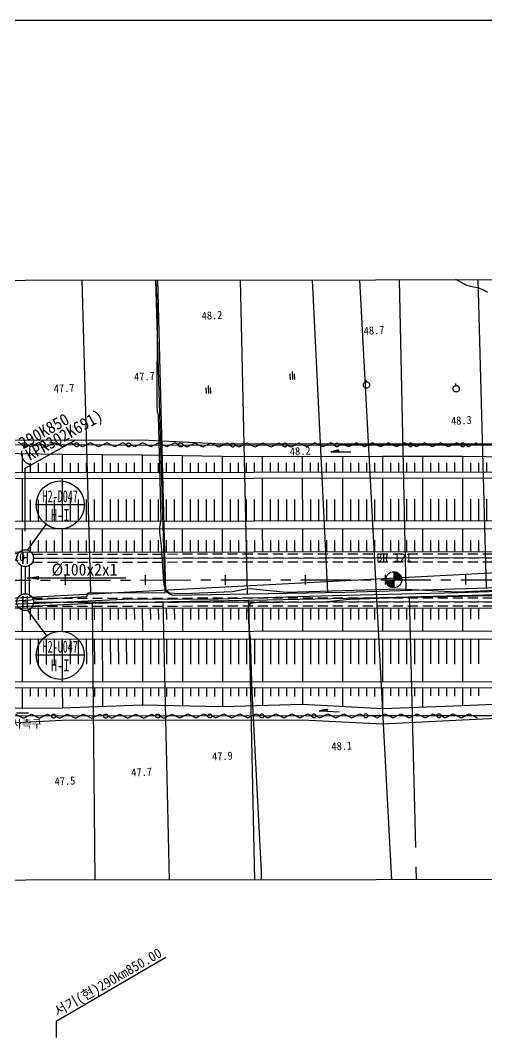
# Model space of a CAD drawing. Header units: millimetres. Extents: x 5990 to 6786, y 1103 to 1810.
# Drawn here: x 6420.8 to 6537.2, y 1363.4 to 1619.1 of the extents above; entities that cross this region are included whole.
import ezdxf
from ezdxf.enums import TextEntityAlignment as Align
from ezdxf.xclip import XClip

# ---------------------------------------------------------------- set-up
doc = ezdxf.new("R2010")
doc.units = ezdxf.units.MM
doc.header["$LTSCALE"] = 10
doc.header["$MEASUREMENT"] = 0
doc.header["$XCLIPFRAME"] = 2
doc.linetypes.add('CENTER', pattern=[2, 1.25, -0.25, 0.25, -0.25])
doc.linetypes.add('HIDDEN', pattern=[0.375, 0.25, -0.125])
for name, color, linetype in [('TN-MANH', 4, 'Continuous'), ('TZ-BASE', 253, 'Continuous'), ('TZ-CABL', 4, 'Continuous'), ('TZ-LEAL', 1, 'Continuous'), ('TZ-LEAT', 3, 'Continuous')]:
    doc.layers.add(name, color=color, linetype=linetype)
doc.layers.add('TX-PAPR', color=2, linetype='Continuous', plot=False)
doc.styles.add('GHS', font='GulimChe.ttf')
doc.styles.add('GR', font='GulimChe.ttf')
doc.styles.add('GUL', font='GulimChe.ttf')
doc.styles.get("Standard").update_dxf_attribs({"font": 'GulimChe.ttf'})
doc.linetypes.add('ZIGZAG', pattern='A,0.0001,-0.2,[131,ltypeshp.shx,S=0.2,R=0,X=-0.2,Y=0],-0.4,[131,ltypeshp.shx,S=0.2,R=180,X=0.2,Y=0],-0.2', length=0.8001)
doc.dimstyles.get("Standard").update_dxf_attribs({"dimtxt": 0.18, "dimasz": 0.18, "dimexe": 0.18, "dimexo": 0.0625, "dimgap": 0.09, "dimtad": 0, "dimtih": 1, "dimtoh": 1, "dimdec": 4, "dimzin": 0, "dimdsep": 46, "dimtxsty": 'Standard', "dimcen": 0.09, "dimadec": 0, "dimazin": 0, "dimtfac": 1, "dimtdec": 4, "dimtofl": 0, "dimtmove": 0, "dimatfit": 3, "dimfxl": 0, "dimtolj": 1, "dimtzin": 0, "dimarcsym": 0})

# ---------------------------------------------------------------- blocks, each defined once
blk = doc.blocks.new('JD-FGJFJFJ5DFH')
at = {"layer": 'TZ-BASE'}
for p, q in [((430.04, 140.02), (448.64, -209.84)), ((442.82, 99.87, 10.06), (445.06, -2.2, 10.06)), ((465.19, -1.6, 9.54), (462.48, 100.5, 9.54)), ((366.36, -2.84, 8.73), (363.51, 98.09, 8.73)), ((384.9, -2.77, 8.57), (381.97, 97.97, 8.57)), ((382.38, 98.13, 9.84), (385.03, -2.52, 9.84)), ((403.15, 98.64, 9.84), (405.42, -3.07, 9.84)), ((425.56, -2.72, 9.82), (420.53, 99.06, 9.82)), ((383.02, 66.14, 9.36), (382.5, 81.8, 9.36)), ((460.11, 74.05, 10.36), (457.14, 75.65, 10.36)), ((461.2, 73.72, 10.36), (460.11, 74.05, 10.36)), ((463.39, 73.27, 10.36), (461.2, 73.72, 10.36)), ((464.43, 72.77, 10.36), (463.39, 73.27, 10.36)), ((465.4, 72.2, 10.36), (464.43, 72.77, 10.36)), ((382.96, 43.71, 9.36), (383.02, 66.14, 9.36)), ((416.1, 51.87, 10.56), (416.17, 50.42, 10.56)), ((416.65, 52.46, 10.56), (416.76, 50.45, 10.56)), ((417.32, 50.46, 10.56), (417.25, 51.93, 10.56)), ((395.64, 49, 10.56), (395.75, 46.99, 10.56)), ((435.18, 49.87, 10.8), (435.13, 50.39, 10.8)), ((457.56, 48.92, 10.8), (457.51, 49.44, 10.8)), ((395.09, 48.41, 10.56), (395.16, 46.96, 10.56)), ((396.32, 47, 10.56), (396.24, 48.47, 10.56)), ((383.04, 42.59, 9.36), (382.96, 43.71, 9.36)), ((383.24, 41.48, 9.36), (383.04, 42.59, 9.36)), ((383.9, 15.6, 9.36), (383.24, 41.48, 9.36)), ((299.16, 34.29), (399.16, 34.09)), ((319.16, 35.31), (379.16, 35.37)), ((349.31, 34.19), (348.31, 34.69)), ((351.31, 33.68), (350.31, 34.19)), ((353.31, 34.68), (351.31, 33.68)), ((355.31, 33.68), (353.31, 34.68)), ((357.31, 34.67), (355.31, 33.68)), ((359.31, 33.67), (357.31, 34.67)), ((361.31, 34.66), (359.31, 33.67)), ((362.31, 34.16), (361.31, 34.66)), ((364.31, 33.66), (363.31, 34.16)), ((366.31, 34.65), (364.31, 33.66)), ((368.31, 33.65), (366.31, 34.65)), ((370.31, 34.64), (368.31, 33.65)), ((372.31, 33.64), (370.31, 34.64)), ((374.31, 34.64), (372.31, 33.64)), ((375.31, 34.13), (374.31, 34.64)), ((377.31, 33.63), (376.31, 34.13)), ((379.31, 34.63), (377.31, 33.63)), ((379.16, 35.37), (399.16, 34.39)), ((381.31, 33.62), (379.31, 34.63)), ((383.31, 34.62), (381.31, 33.62)), ((385.31, 33.61), (383.31, 34.62)), ((387.31, 34.61), (385.31, 33.61)), ((388.31, 34.11), (387.31, 34.61)), ((390.31, 33.6), (389.31, 34.11)), ((392.31, 34.6), (390.31, 33.6)), ((394.31, 33.6), (392.31, 34.6)), ((396.31, 34.59), (394.31, 33.6)), ((398.31, 33.59), (396.31, 34.59)), ((400.31, 34.58), (398.31, 33.59)), ((399.16, 34.39), (499.16, 34.48)), ((399.16, 34.09), (428.31, 34.11)), ((401.31, 34.08), (400.31, 34.58)), ((403.31, 33.59), (402.31, 34.09)), ((405.31, 34.59), (403.31, 33.59)), ((407.31, 33.59), (405.31, 34.59)), ((409.31, 34.59), (407.31, 33.59)), ((411.31, 33.6), (409.31, 34.59)), ((413.31, 34.6), (411.31, 33.6)), ((414.31, 34.1), (413.31, 34.6)), ((416.31, 33.6), (415.31, 34.1)), ((418.31, 34.6), (416.31, 33.6)), ((420.31, 33.61), (418.31, 34.6)), ((422.31, 34.61), (420.31, 33.61)), ((424.31, 33.61), (422.31, 34.61)), ((426.31, 34.61), (424.31, 33.61)), ((427.31, 34.11), (426.31, 34.61)), ((428.31, 34.11), (472.16, 34.15)), ((430.72, 33.62), (429.72, 34.11)), ((432.72, 34.62), (430.72, 33.62)), ((433.72, 34.12), (432.72, 34.62)), ((434.72, 33.62), (433.72, 34.12)), ((436.72, 34.62), (434.72, 33.62)), ((438.72, 33.62), (436.72, 34.62)), ((440.72, 34.62), (438.72, 33.62)), ((442.72, 33.63), (440.72, 34.62)), ((444.72, 34.63), (442.72, 33.63)), ((445.72, 34.13), (444.72, 34.63)), ((447.72, 33.63), (446.72, 34.13)), ((449.72, 34.63), (447.72, 33.63)), ((451.72, 33.63), (449.72, 34.63)), ((453.72, 34.64), (451.72, 33.63)), ((455.72, 33.64), (453.72, 34.64)), ((457.72, 34.64), (455.72, 33.64)), ((458.72, 34.14), (457.72, 34.64)), ((460.72, 33.64), (459.72, 34.14)), ((462.72, 34.64), (460.72, 33.64)), ((339.16, 32.13), (359.16, 31.85)), ((349.18, 31.99), (349.18, 27.27)), ((359.16, 31.85), (379.17, 31.67)), ((359.18, 31.85), (359.18, 27.28)), ((369.18, 31.76), (369.18, 27.29)), ((379.17, 31.67), (399.17, 31.29)), ((379.18, 31.67), (379.18, 27.3)), ((389.18, 31.48), (389.18, 27.31)), ((399.17, 31.29), (419.17, 31.2)), ((399.18, 31.29), (399.18, 27.32)), ((409.18, 31.24), (409.18, 27.32)), ((419.17, 31.2), (439.17, 31.32)), ((419.18, 31.2), (419.18, 27.33)), ((428.32, 32.85), (426.32, 32.35)), ((428.32, 32.35), (426.32, 32.35)), ((428.32, 32.36), (426.37, 32.36)), ((428.32, 32.37), (426.42, 32.37)), ((428.32, 32.39), (426.47, 32.38)), ((428.32, 32.4), (426.52, 32.4)), ((428.32, 32.41), (426.57, 32.41)), ((428.32, 32.42), (426.62, 32.42)), ((428.32, 32.44), (426.67, 32.43)), ((428.32, 32.45), (426.72, 32.45)), ((428.32, 32.46), (426.77, 32.46)), ((428.32, 32.47), (426.82, 32.47)), ((428.32, 32.49), (426.87, 32.48)), ((428.32, 32.5), (426.92, 32.5)), ((428.32, 32.51), (426.97, 32.51)), ((428.32, 32.52), (427.02, 32.52)), ((428.32, 32.54), (427.07, 32.54)), ((428.32, 32.55), (427.12, 32.55)), ((428.32, 32.56), (427.17, 32.56)), ((428.32, 32.57), (427.22, 32.57)), ((428.32, 32.59), (427.27, 32.59)), ((428.32, 32.6), (427.32, 32.6)), ((428.32, 32.61), (427.37, 32.61)), ((428.32, 32.62), (427.42, 32.62)), ((428.32, 32.64), (427.47, 32.64)), ((428.32, 32.65), (427.52, 32.65)), ((428.32, 32.66), (427.57, 32.66)), ((428.32, 32.67), (427.62, 32.67)), ((428.32, 32.69), (427.67, 32.69)), ((428.32, 32.7), (427.72, 32.7)), ((428.32, 32.71), (427.77, 32.71)), ((428.32, 32.72), (427.82, 32.72)), ((428.32, 32.74), (427.87, 32.74)), ((428.32, 32.75), (427.92, 32.75)), ((428.32, 32.76), (427.97, 32.76)), ((428.32, 32.77), (428.02, 32.77)), ((428.32, 32.79), (428.07, 32.79)), ((428.32, 32.8), (428.12, 32.8)), ((428.32, 32.81), (428.17, 32.81)), ((428.32, 32.82), (428.22, 32.82)), ((428.32, 32.84), (428.27, 32.84)), ((428.32, 32.35), (428.32, 32.85)), ((431.32, 32.35), (428.32, 32.35)), ((429.18, 31.26), (429.18, 27.34)), ((439.17, 31.32), (459.18, 31.34)), ((439.18, 31.32), (439.18, 27.35)), ((449.18, 31.35), (449.18, 27.36)), ((459.17, 31.34), (473.3, 31.14)), ((459.18, 31.34), (459.18, 27.37)), ((351.18, 29.55), (351.18, 27.27)), ((353.18, 29.57), (353.18, 27.27)), ((355.18, 29.58), (355.18, 27.27)), ((357.18, 29.6), (357.18, 27.28)), ((361.18, 29.56), (361.18, 27.28)), ((363.18, 29.58), (363.18, 27.28)), ((365.18, 29.59), (365.18, 27.28)), ((367.18, 29.61), (367.18, 27.29)), ((371.18, 29.57), (371.18, 27.29)), ((373.18, 29.59), (373.18, 27.29)), ((375.18, 29.6), (375.18, 27.29)), ((377.18, 29.62), (377.18, 27.29)), ((381.18, 29.58), (381.18, 27.3)), ((383.18, 29.6), (383.18, 27.3)), ((385.18, 29.61), (385.18, 27.3)), ((387.18, 29.63), (387.18, 27.3)), ((391.18, 29.59), (391.18, 27.31)), ((393.18, 29.6), (393.18, 27.31)), ((395.18, 29.62), (395.18, 27.31)), ((397.18, 29.64), (397.18, 27.31)), ((401.18, 29.6), (401.18, 27.32)), ((403.18, 29.61), (403.18, 27.32)), ((405.18, 29.63), (405.18, 27.32)), ((407.18, 29.64), (407.18, 27.32)), ((411.18, 29.61), (411.18, 27.33)), ((413.18, 29.62), (413.18, 27.33)), ((415.18, 29.64), (415.18, 27.33)), ((417.18, 29.65), (417.18, 27.33)), ((421.18, 29.62), (421.18, 27.34)), ((423.18, 29.63), (423.18, 27.34)), ((425.18, 29.65), (425.18, 27.34)), ((427.18, 29.66), (427.18, 27.34)), ((431.18, 29.63), (431.18, 27.35)), ((433.18, 29.64), (433.18, 27.35)), ((435.18, 29.66), (435.18, 27.35)), ((437.18, 29.67), (437.18, 27.35)), ((441.18, 29.64), (441.18, 27.35)), ((443.18, 29.65), (443.18, 27.36)), ((445.18, 29.67), (445.18, 27.36)), ((447.18, 29.68), (447.18, 27.36)), ((451.18, 29.65), (451.18, 27.36)), ((453.18, 29.66), (453.18, 27.37)), ((455.18, 29.68), (455.18, 27.37)), ((457.18, 29.69), (457.18, 27.37)), ((461.18, 29.66), (461.18, 27.37)), ((463.18, 29.67), (463.18, 27.38)), ((465.18, 29.69), (465.18, 27.38)), ((299.17, 27.22), (473.3, 27.38)), ((299.17, 25.72), (473.3, 25.88)), ((349.18, 25.77), (349.19, 15.1)), ((359.18, 25.78), (359.19, 15.11)), ((369.18, 25.79), (369.19, 15.12)), ((379.18, 25.8), (379.19, 15.13)), ((389.18, 25.81), (389.19, 15.14)), ((399.18, 25.82), (399.19, 15.15)), ((409.18, 25.82), (409.19, 15.15)), ((419.18, 25.83), (419.19, 15.16)), ((429.18, 25.84), (429.19, 15.17)), ((439.18, 25.85), (439.19, 15.18)), ((449.18, 25.86), (449.19, 15.19)), ((459.18, 25.87), (459.19, 15.2)), ((371.19, 20.46), (371.19, 15.12)), ((373.19, 20.46), (373.19, 15.12)), ((375.19, 20.46), (375.19, 15.12)), ((377.19, 20.46), (377.19, 15.12)), ((381.19, 20.47), (381.19, 15.13)), ((383.19, 20.47), (383.19, 15.13)), ((385.19, 20.47), (385.19, 15.13)), ((387.19, 20.47), (387.19, 15.13)), ((391.19, 20.48), (391.19, 15.14)), ((393.19, 20.48), (393.19, 15.14)), ((395.19, 20.48), (395.19, 15.14)), ((397.19, 20.48), (397.19, 15.14)), ((401.19, 20.49), (401.19, 15.15)), ((403.19, 20.49), (403.19, 15.15)), ((405.19, 20.49), (405.19, 15.15)), ((407.19, 20.49), (407.19, 15.15)), ((411.19, 20.5), (411.19, 15.16)), ((413.19, 20.5), (413.19, 15.16)), ((415.19, 20.5), (415.19, 15.16)), ((417.19, 20.5), (417.19, 15.16)), ((421.19, 20.51), (421.19, 15.17)), ((423.19, 20.51), (423.19, 15.17)), ((425.19, 20.51), (425.19, 15.17)), ((427.19, 20.51), (427.19, 15.17)), ((431.19, 20.52), (431.19, 15.18)), ((433.19, 20.52), (433.19, 15.18)), ((435.19, 20.52), (435.19, 15.18)), ((437.19, 20.52), (437.19, 15.18)), ((441.19, 20.53), (441.19, 15.18)), ((443.19, 20.53), (443.19, 15.19)), ((445.19, 20.53), (445.19, 15.19)), ((447.19, 20.53), (447.19, 15.19)), ((451.19, 20.54), (451.19, 15.19)), ((453.19, 20.54), (453.19, 15.2)), ((455.19, 20.54), (455.19, 15.2)), ((457.19, 20.54), (457.19, 15.2)), ((461.19, 20.55), (461.19, 15.2)), ((463.19, 20.55), (463.19, 15.21)), ((465.19, 20.55), (465.19, 15.21)), ((351.19, 20.44), (351.19, 15.1)), ((353.19, 20.44), (353.19, 15.1)), ((355.19, 20.44), (355.19, 15.1)), ((357.19, 20.44), (357.19, 15.11)), ((361.19, 20.45), (361.19, 15.11)), ((363.19, 20.45), (363.19, 15.11)), ((365.19, 20.45), (365.19, 15.11)), ((367.19, 20.45), (367.19, 15.12)), ((383.78, 14.48, 9.36), (383.9, 15.6, 9.36)), ((299.18, 15.05), (481, 15.22)), ((299.18, 13.1), (481, 13.27)), ((349.19, 13.15), (349.2, 7.34)), ((359.19, 13.16), (359.2, 7.35)), ((369.19, 13.17), (369.2, 7.36)), ((379.19, 13.18), (379.2, 7.37)), ((383.59, 13.37, 9.36), (383.78, 14.48, 9.36)), ((383.59, 12.26, 9.36), (383.59, 13.37, 9.36)), ((389.19, 13.19), (389.2, 7.38)), ((399.19, 13.2), (399.2, 7.39)), ((409.19, 13.2), (409.2, 7.39)), ((419.19, 13.21), (419.2, 7.4)), ((429.19, 13.22), (429.2, 7.41)), ((700.02, 14.53), (434.72, 0.43)), ((439.19, 13.23), (439.2, 7.42)), ((449.19, 13.24), (449.2, 7.43)), ((459.19, 13.25), (459.2, 7.44)), ((351.2, 10.25), (351.2, 7.34)), ((353.2, 10.25), (353.2, 7.34)), ((355.2, 10.25), (355.2, 7.34)), ((357.2, 10.25), (357.2, 7.35)), ((361.2, 10.25), (361.2, 7.35)), ((363.2, 10.26), (363.2, 7.35)), ((365.2, 10.26), (365.2, 7.35)), ((367.2, 10.26), (367.2, 7.36)), ((371.2, 10.26), (371.2, 7.36)), ((373.2, 10.27), (373.2, 7.36)), ((375.2, 10.27), (375.2, 7.36)), ((377.2, 10.27), (377.2, 7.36)), ((381.2, 10.27), (381.2, 7.37)), ((383.2, 10.28), (383.2, 7.37)), ((383.98, 8.93, 9.36), (383.59, 12.26, 9.36)), ((385.2, 10.28), (385.2, 7.37)), ((387.2, 10.28), (387.2, 7.37)), ((391.2, 10.28), (391.2, 7.38)), ((393.2, 10.28), (393.2, 7.38)), ((395.2, 10.29), (395.2, 7.38)), ((397.2, 10.29), (397.2, 7.38)), ((401.2, 10.29), (401.2, 7.39)), ((403.2, 10.29), (403.2, 7.39)), ((405.2, 10.3), (405.2, 7.39)), ((407.2, 10.3), (407.2, 7.39)), ((411.2, 10.3), (411.2, 7.4)), ((413.2, 10.3), (413.2, 7.4)), ((415.2, 10.31), (415.2, 7.4)), ((417.2, 10.31), (417.2, 7.4)), ((421.2, 10.31), (421.2, 7.41)), ((423.2, 10.31), (423.2, 7.41)), ((425.2, 10.31), (425.2, 7.41)), ((427.2, 10.32), (427.2, 7.41)), ((431.2, 10.32), (431.2, 7.42)), ((433.2, 10.32), (433.2, 7.42)), ((435.2, 10.32), (435.2, 7.42)), ((437.2, 10.33), (437.2, 7.42)), ((441.2, 10.33), (441.2, 7.42)), ((443.2, 10.33), (443.2, 7.43)), ((445.2, 10.33), (445.2, 7.43)), ((447.2, 10.34), (447.2, 7.43)), ((451.2, 10.34), (451.2, 7.43)), ((453.2, 10.34), (453.2, 7.44)), ((455.2, 10.34), (455.2, 7.44)), ((457.2, 10.34), (457.2, 7.44)), ((461.2, 10.35), (461.2, 7.44)), ((463.2, 10.35), (463.2, 7.45)), ((384.62, -0.06, 9.36), (383.98, 8.93, 9.36)), ((523.89, 5.17), (0.02, -22.68)), ((299.19, 7.29), (481.01, 7.46)), ((360, -0.86), (360, 1.54)), ((380, -0.84), (380, 1.56)), ((400, -0.82), (400, 1.58)), ((420, -0.8), (420, 1.6)), ((440, -0.78), (440, 1.62)), ((440.02, 0.44), (444.02, 0.45)), ((440.03, 0.25), (440.22, 0.44)), ((440.08, -0.05), (440.58, 0.44)), ((440.17, -0.32), (440.93, 0.44)), ((440.29, -0.55), (441.28, 0.44)), ((440.43, -0.77), (441.64, 0.44)), ((440.59, -0.96), (441.99, 0.44)), ((440.78, -1.12), (442.02, 0.12)), ((442.02, 2.44), (442.02, -1.56)), ((442.02, 2.24), (442.21, 2.44)), ((442.02, 1.89), (442.51, 2.38)), ((442.02, 1.54), (442.78, 2.3)), ((442.02, 1.18), (443.02, 2.18)), ((442.02, 0.83), (443.23, 2.04)), ((442.02, 0.48), (443.42, 1.88)), ((442.34, 0.45), (443.59, 1.69)), ((442.7, 0.45), (443.73, 1.48)), ((443.05, 0.45), (443.85, 1.25)), ((443.4, 0.45), (443.95, 0.99)), ((443.76, 0.45), (444.01, 0.7)), ((460, -0.77), (460, 1.63)), ((384.79, -1.19, 9.36), (384.62, -0.06, 9.36)), ((385.16, -2.23, 9.36), (384.79, -1.19, 9.36)), ((385.03, -2.52, 9.84), (386.73, -3.4, 9.84)), ((386.03, -2.92, 9.36), (385.16, -2.23, 9.36)), ((405.04, -1.95, 9.36), (401.73, -2.62, 9.36)), ((406.16, -1.87, 9.36), (405.04, -1.95, 9.36)), ((415.16, -2.77, 9.36), (406.16, -1.87, 9.36)), ((443.41, -1.89, 9.36), (415.16, -2.77, 9.36)), ((429.9, -2.64, 9.84), (457.35, -1.84, 9.84)), ((440.99, -1.27), (442.02, -0.23)), ((441.22, -1.39), (442.02, -0.58)), ((441.48, -1.48), (442.02, -0.94)), ((441.78, -1.54), (442.02, -1.29)), ((458.04, -2.68, 9.36), (443.41, -1.89, 9.36)), ((457.35, -1.84, 9.84), (481.3, -1.11, 9.84)), ((474.9, -1.89, 9.36), (458.04, -2.68, 9.36)), ((458.06, -2.72, 8.79), (481.31, -2.02, 8.79)), ((347.19, -4.83, 8.57), (365.35, -3.79, 8.57)), ((353.35, -5.46, 8.79), (374.49, -4.44, 8.79)), ((365.35, -3.79, 8.57), (365.66, -2.88, 8.57)), ((365.66, -2.88, 8.57), (384.9, -2.77, 8.57)), ((366.71, -5.44, 8.94), (386.47, -4.97, 8.94)), ((374.49, -4.44, 8.79), (398.2, -4.32, 8.79)), ((386.25, -84.84, 9.32), (384.44, -5.02, 9.32)), ((387.14, -3.04, 9.36), (386.03, -2.92, 9.36)), ((386.47, -4.97, 8.94), (410.39, -4.57, 8.94)), ((386.73, -3.4, 9.84), (429.9, -2.64, 9.84)), ((389.39, -3.11, 9.36), (387.14, -3.04, 9.36)), ((401.73, -2.62, 9.36), (389.39, -3.11, 9.36)), ((398.2, -4.32, 8.79), (426.61, -3.54, 8.79)), ((405.76, -4.64, 9.32), (407.36, -78.53, 9.32)), ((407.48, -5.23, 9.36), (425.4, -5.01, 9.36)), ((410.39, -4.57, 8.94), (442.57, -3.89, 8.94)), ((425.4, -5.01, 9.36), (430.97, -4.45, 9.36)), ((426.61, -3.54, 8.79), (458.06, -2.72, 8.79)), ((430.97, -4.45, 9.36), (443.39, -4.05, 9.36)), ((442.57, -3.89, 8.94), (481.32, -2.9, 8.94)), ((443.39, -4.05, 9.36), (472.47, -3.36, 9.36)), ((447.53, -66.52, 9.32), (445.92, -3.8, 9.32)), ((299.2, -6.71), (481.02, -6.54)), ((325.57, -6.23, 8.79), (353.35, -5.46, 8.79)), ((345.35, -6.39, 8.94), (366.71, -5.44, 8.94)), ((349.21, -6.66), (349.22, -12.47)), ((351.21, -6.66), (351.22, -9.56)), ((353.21, -6.66), (353.22, -9.56)), ((355.21, -6.66), (355.22, -9.56)), ((357.21, -6.65), (357.22, -9.56)), ((359.21, -6.65), (359.22, -12.46)), ((361.21, -6.65), (361.22, -9.56)), ((363.21, -6.65), (363.22, -9.55)), ((365.21, -6.65), (365.22, -9.55)), ((366.71, -5.44, 9.01), (367.5, -90.45, 9.01)), ((367.21, -6.64), (367.22, -9.55)), ((369.21, -6.64), (369.22, -12.45)), ((371.21, -6.64), (371.22, -9.55)), ((373.21, -6.64), (373.22, -9.54)), ((375.21, -6.64), (375.22, -9.54)), ((377.21, -6.64), (377.22, -9.54)), ((379.21, -6.63), (379.22, -12.44)), ((381.21, -6.63), (381.22, -9.54)), ((383.21, -6.63), (383.22, -9.53)), ((385.21, -6.63), (385.22, -9.53)), ((387.21, -6.63), (387.22, -9.53)), ((389.21, -6.62), (389.22, -12.43)), ((391.21, -6.62), (391.22, -9.53)), ((393.21, -6.62), (393.22, -9.53)), ((395.21, -6.62), (395.22, -9.52)), ((397.21, -6.62), (397.22, -9.52)), ((399.21, -6.61), (399.22, -12.42)), ((401.21, -6.61), (401.22, -9.52)), ((403.21, -6.61), (403.22, -9.52)), ((405.21, -6.61), (405.22, -9.51)), ((405.74, -6.35, 9.36), (406.36, -5.4, 9.36)), ((405.87, -11.93, 9.36), (405.74, -6.35, 9.36)), ((406.36, -5.4, 9.36), (407.48, -5.23, 9.36)), ((407.21, -6.61), (407.22, -9.51)), ((409.21, -6.61), (409.22, -12.42)), ((411.21, -6.6), (411.22, -9.51)), ((413.21, -6.6), (413.22, -9.51)), ((415.21, -6.6), (415.22, -9.5)), ((417.21, -6.6), (417.22, -9.5)), ((419.21, -6.6), (419.22, -12.41)), ((421.21, -6.59), (421.22, -9.5)), ((423.21, -6.59), (423.22, -9.5)), ((425.21, -6.59), (425.22, -9.5)), ((427.21, -6.59), (427.22, -9.49)), ((429.21, -6.59), (429.22, -12.4)), ((431.21, -6.58), (431.22, -9.49)), ((433.21, -6.58), (433.22, -9.49)), ((435.21, -6.58), (435.22, -9.49)), ((437.21, -6.58), (437.22, -9.48)), ((439.21, -6.58), (439.22, -12.39)), ((441.21, -6.58), (441.22, -9.48)), ((443.21, -6.57), (443.22, -9.48)), ((445.21, -6.57), (445.22, -9.48)), ((447.21, -6.57), (447.22, -9.47)), ((449.21, -6.57), (449.22, -12.38)), ((451.21, -6.57), (451.22, -9.47)), ((453.21, -6.56), (453.22, -9.47)), ((455.21, -6.56), (455.22, -9.47)), ((457.21, -6.56), (457.22, -9.47)), ((459.21, -6.56), (459.22, -12.37)), ((461.21, -6.56), (461.22, -9.46)), ((463.21, -6.55), (463.22, -9.46)), ((299.21, -12.52), (481.03, -12.35)), ((406.2, -14.19, 9.36), (405.87, -11.93, 9.36)), ((299.21, -14.47), (481.03, -14.3)), ((349.22, -14.42), (349.23, -25.09)), ((351.22, -14.42), (351.23, -20.7)), ((353.22, -14.42), (353.23, -20.71)), ((355.22, -14.42), (355.23, -20.72)), ((357.22, -14.41), (357.23, -20.72)), ((359.22, -14.41), (359.23, -25.08)), ((361.22, -14.41), (361.23, -20.69)), ((363.22, -14.41), (363.23, -20.7)), ((365.22, -14.41), (365.23, -20.71)), ((367.22, -14.4), (367.23, -20.71)), ((369.22, -14.4), (369.23, -25.07)), ((371.22, -14.4), (371.23, -20.68)), ((373.22, -14.4), (373.23, -20.69)), ((375.22, -14.4), (375.23, -20.7)), ((377.22, -14.4), (377.23, -20.71)), ((379.22, -14.39), (379.23, -25.06)), ((381.22, -14.39), (381.23, -20.67)), ((383.22, -14.39), (383.23, -20.68)), ((385.22, -14.39), (385.23, -20.69)), ((387.22, -14.39), (387.23, -20.7)), ((389.22, -14.38), (389.23, -25.05)), ((391.22, -14.38), (391.23, -20.66)), ((393.22, -14.38), (393.23, -20.67)), ((395.22, -14.38), (395.23, -20.68)), ((397.22, -14.38), (397.23, -20.69)), ((399.22, -14.37), (399.23, -25.04)), ((401.22, -14.37), (401.23, -20.65)), ((403.22, -14.37), (403.23, -20.66)), ((405.22, -14.37), (405.23, -20.67)), ((406.67, -27.68, 9.36), (406.2, -14.19, 9.36)), ((407.22, -14.37), (407.23, -20.68)), ((409.22, -14.37), (409.23, -25.04)), ((411.22, -14.36), (411.23, -20.64)), ((413.22, -14.36), (413.23, -20.65)), ((415.22, -14.36), (415.23, -20.66)), ((417.22, -14.36), (417.23, -20.67)), ((419.22, -14.36), (419.23, -25.03)), ((421.22, -14.35), (421.23, -20.63)), ((423.22, -14.35), (423.23, -20.64)), ((425.22, -14.35), (425.23, -20.65)), ((427.22, -14.35), (427.23, -20.66)), ((429.22, -14.35), (429.23, -25.02)), ((431.22, -14.34), (431.23, -20.62)), ((433.22, -14.34), (433.23, -20.63)), ((435.22, -14.34), (435.23, -20.64)), ((437.22, -14.34), (437.23, -20.65)), ((439.22, -14.34), (439.23, -25.01)), ((441.22, -14.34), (441.23, -20.62)), ((443.22, -14.33), (443.23, -20.62)), ((445.22, -14.33), (445.23, -20.63)), ((447.22, -14.33), (447.23, -20.64)), ((449.22, -14.33), (449.23, -25)), ((451.22, -14.33), (451.23, -20.61)), ((453.22, -14.32), (453.23, -20.61)), ((455.22, -14.32), (455.23, -20.62)), ((457.22, -14.32), (457.23, -20.63)), ((459.22, -14.32), (459.23, -24.99)), ((461.22, -14.32), (461.23, -20.6)), ((463.22, -14.31), (463.23, -20.6)), ((299.22, -25.14), (473.34, -24.98)), ((299.22, -26.64), (473.34, -26.48)), ((349.23, -26.59), (349.24, -31.61)), ((351.23, -26.59), (351.23, -28.68)), ((353.23, -26.59), (353.23, -28.72)), ((355.23, -26.59), (355.23, -28.75)), ((357.23, -26.58), (357.23, -28.78)), ((359.23, -26.58), (359.24, -31.55)), ((361.23, -26.58), (361.23, -28.68)), ((363.23, -26.58), (363.23, -28.71)), ((365.23, -26.58), (365.23, -28.74)), ((367.23, -26.57), (367.23, -28.77)), ((369.23, -26.57), (369.23, -31.19)), ((371.23, -26.57), (371.23, -28.67)), ((373.23, -26.57), (373.23, -28.7)), ((375.23, -26.57), (375.23, -28.73)), ((377.23, -26.57), (377.23, -28.77)), ((379.23, -26.56), (379.23, -30.83)), ((381.23, -26.56), (381.23, -28.66)), ((383.23, -26.56), (383.23, -28.69)), ((385.23, -26.56), (385.23, -28.72)), ((387.23, -26.56), (387.23, -28.76)), ((389.23, -26.55), (389.23, -30.92)), ((391.23, -26.55), (391.23, -28.65)), ((393.23, -26.55), (393.23, -28.68)), ((395.23, -26.55), (395.23, -28.71)), ((397.23, -26.55), (397.23, -28.75)), ((399.23, -26.54), (399.23, -31.21)), ((401.23, -26.54), (401.23, -28.64)), ((403.23, -26.54), (403.23, -28.67)), ((405.23, -26.54), (405.23, -28.7)), ((409, -72.54, 9.36), (406.67, -27.68, 9.36)), ((407.23, -26.54), (407.23, -28.74)), ((409.23, -26.54), (409.23, -30.91)), ((411.23, -26.53), (411.23, -28.63)), ((413.23, -26.53), (413.23, -28.66)), ((415.23, -26.53), (415.23, -28.69)), ((417.23, -26.53), (417.23, -28.73)), ((419.23, -26.53), (419.23, -30.7)), ((421.23, -26.52), (421.23, -28.62)), ((423.23, -26.52), (423.23, -28.65)), ((425.23, -26.52), (425.23, -28.69)), ((427.23, -26.52), (427.23, -28.72)), ((429.23, -26.52), (429.23, -31.24)), ((431.23, -26.51), (431.23, -28.61)), ((433.23, -26.51), (433.23, -28.64)), ((435.23, -26.51), (435.23, -28.68)), ((437.23, -26.51), (437.23, -28.71)), ((439.23, -26.51), (439.24, -31.78)), ((441.23, -26.51), (441.23, -28.6)), ((443.23, -26.5), (443.23, -28.63)), ((445.23, -26.5), (445.23, -28.67)), ((447.23, -26.5), (447.23, -28.7)), ((449.23, -26.5), (449.24, -31.37)), ((451.23, -26.5), (451.23, -28.59)), ((453.23, -26.49), (453.23, -28.62)), ((455.23, -26.49), (455.23, -28.66)), ((457.23, -26.49), (457.23, -28.69)), ((459.23, -26.49), (459.23, -30.86)), ((461.23, -26.49), (461.23, -28.58)), ((463.23, -26.48), (463.23, -28.61)), ((459.22, -30.96), (473.34, -30.38)), ((339.22, -31.67), (359.22, -31.55)), ((347.56, -33.16), (349.56, -34.16)), ((350.82, -32.9), (347.82, -32.9)), ((349.56, -34.16), (351.56, -33.16)), ((351.56, -33.16), (353.56, -34.16)), ((353.56, -34.16), (355.56, -33.16)), ((355.56, -33.16), (356.56, -33.65)), ((358.56, -34.15), (360.56, -33.15)), ((359.22, -31.55), (379.22, -30.83)), ((360.56, -33.15), (362.56, -34.15)), ((362.56, -34.15), (364.56, -33.15)), ((364.56, -33.15), (366.56, -34.15)), ((366.56, -34.15), (368.56, -33.14)), ((368.56, -33.14), (369.56, -33.64)), ((371.56, -34.14), (373.56, -33.14)), ((373.56, -33.14), (375.56, -34.14)), ((375.56, -34.14), (377.56, -33.13)), ((377.56, -33.13), (379.56, -34.13)), ((379.22, -30.83), (399.22, -31.21)), ((379.56, -34.13), (381.56, -33.13)), ((381.56, -33.13), (382.56, -33.63)), ((384.56, -34.13), (386.56, -33.13)), ((386.56, -33.13), (388.56, -34.12)), ((388.56, -34.12), (390.56, -33.12)), ((390.56, -33.12), (392.56, -34.12)), ((392.56, -34.12), (394.56, -33.12)), ((394.56, -33.12), (395.56, -33.62)), ((397.56, -34.12), (399.56, -33.11)), ((399.22, -31.21), (419.22, -30.7)), ((399.56, -33.11), (401.56, -34.11)), ((401.56, -34.11), (403.56, -33.11)), ((403.56, -33.11), (405.56, -34.11)), ((405.56, -34.11), (407.56, -33.11)), ((407.56, -33.11), (408.56, -33.61)), ((410.56, -34.1), (412.56, -33.1)), ((412.56, -33.1), (414.56, -34.1)), ((414.56, -34.1), (416.56, -33.1)), ((416.56, -33.1), (418.56, -34.1)), ((418.56, -34.1), (420.56, -33.09)), ((419.22, -30.7), (439.22, -31.78)), ((420.56, -33.09), (421.56, -33.59)), ((425.45, -31.99), (423.43, -32.38)), ((425.42, -32.49), (423.43, -32.38)), ((425.43, -32.47), (423.48, -32.37)), ((425.43, -32.46), (423.53, -32.36)), ((423.56, -34.09), (425.56, -33.09)), ((425.43, -32.45), (423.58, -32.35)), ((425.43, -32.44), (423.63, -32.34)), ((425.43, -32.42), (423.68, -32.33)), ((425.43, -32.41), (423.73, -32.32)), ((425.43, -32.4), (423.78, -32.31)), ((425.43, -32.39), (423.83, -32.3)), ((425.43, -32.37), (423.89, -32.29)), ((425.43, -32.36), (423.94, -32.28)), ((425.43, -32.35), (423.99, -32.27)), ((425.43, -32.34), (424.04, -32.26)), ((425.43, -32.32), (424.09, -32.25)), ((425.43, -32.31), (424.14, -32.24)), ((425.43, -32.3), (424.19, -32.23)), ((425.44, -32.29), (424.24, -32.22)), ((425.44, -32.27), (424.29, -32.21)), ((425.44, -32.26), (424.34, -32.2)), ((425.44, -32.25), (424.39, -32.19)), ((425.44, -32.24), (424.44, -32.18)), ((425.44, -32.22), (424.49, -32.17)), ((425.44, -32.21), (424.54, -32.16)), ((425.44, -32.2), (424.59, -32.15)), ((425.44, -32.19), (424.64, -32.14)), ((425.44, -32.17), (424.7, -32.13)), ((425.44, -32.16), (424.75, -32.12)), ((425.44, -32.15), (424.8, -32.11)), ((425.44, -32.14), (424.85, -32.1)), ((425.44, -32.12), (424.9, -32.09)), ((425.45, -32.11), (424.95, -32.08)), ((425.45, -32.1), (425, -32.07)), ((425.45, -32.09), (425.05, -32.06)), ((425.45, -32.07), (425.1, -32.06)), ((425.45, -32.06), (425.15, -32.05)), ((425.45, -32.05), (425.2, -32.04)), ((425.45, -32.04), (425.25, -32.03)), ((425.45, -32.02), (425.3, -32.02)), ((425.45, -32.01), (425.35, -32.01)), ((425.45, -32), (425.4, -32)), ((425.42, -32.49), (425.45, -31.99)), ((428.42, -32.65), (425.42, -32.49)), ((425.56, -33.09), (427.56, -34.09)), ((427.56, -34.09), (429.56, -33.09)), ((429.56, -33.09), (431.56, -34.08)), ((431.56, -34.08), (433.56, -33.08)), ((433.56, -33.08), (434.56, -33.58)), ((437.84, -34.08), (439.83, -33.08)), ((439.22, -31.78), (459.22, -30.96)), ((439.83, -33.08), (440.84, -33.58)), ((441.84, -34.07), (443.83, -33.07)), ((443.83, -33.07), (445.84, -34.07)), ((445.84, -34.07), (447.83, -33.07)), ((447.83, -33.07), (449.84, -34.07)), ((449.84, -34.07), (451.83, -33.07)), ((451.83, -33.07), (452.84, -33.56)), ((454.84, -34.06), (456.83, -33.06)), ((456.83, -33.06), (458.84, -34.06)), ((458.84, -34.06), (460.83, -33.06)), ((460.83, -33.06), (462.84, -34.05)), ((435.56, -33.58), (239.24, -33.76)), ((339.23, -35.67), (359.23, -34.65)), ((357.56, -33.65), (358.56, -34.15)), ((359.23, -34.65), (419.23, -34.6)), ((370.56, -33.64), (371.56, -34.14)), ((383.56, -33.63), (384.56, -34.13)), ((396.56, -33.62), (397.56, -34.12)), ((409.56, -33.6), (410.56, -34.1)), ((419.23, -34.6), (439.23, -35.58)), ((422.56, -33.59), (423.56, -34.09)), ((472.23, -33.55), (435.56, -33.58)), ((436.84, -33.58), (437.84, -34.08)), ((439.23, -35.58), (459.23, -34.56)), ((440.84, -33.58), (441.84, -34.07)), ((453.84, -33.56), (454.84, -34.06)), ((459.23, -34.56), (479.23, -33.54)), ((449.06, -104.45, 9.94), (447.6, -71.29, 9.94)), ((409, -78.04, 9.36), (409, -72.54, 9.36))]:
    blk.add_line(p, q, dxfattribs=at)
at = {"layer": 'TZ-BASE', "linetype": 'CENTER'}
blk.add_lwpolyline([(0, 0), (98.8, 0.09), (298.8, 0.28), (498.2, 0.47), (700, 0.66)], dxfattribs=at)
at = {"layer": 'TZ-BASE'}
for centre, radius in [((435.22, 49.1, 10.8), 0.791), ((457.61, 48.15, 10.8), 0.791), ((349.81, 34.19), 0.5), ((362.81, 34.16), 0.5), ((375.81, 34.13), 0.5), ((388.81, 34.11), 0.5), ((401.81, 34.09), 0.5), ((414.81, 34.1), 0.5), ((427.81, 34.11), 0.5), ((446.22, 34.13), 0.5), ((459.22, 34.14), 0.5), ((442.02, 0.44), 2), ((357.06, -33.65), 0.5), ((370.06, -33.64), 0.5), ((383.06, -33.63), 0.5), ((396.06, -33.62), 0.5), ((409.06, -33.61), 0.5), ((422.06, -33.59), 0.5), ((435.06, -33.58), 0.5), ((453.34, -33.56), 0.5)]:
    blk.add_circle(centre, radius, dxfattribs=at)
at = {"layer": 'TZ-BASE', "style": 'GUL'}
for s, p in [('48.2', (394.09, 65.39, 15.68)), ('48.7', (434.56, 61.63, 15.68)), ('47.7', (377.2, 50.14, 15.68)), ('47.7', (357.15, 47.17, 15.68)), ('48.3', (456.38, 39.12, 15.68)), ('48.2', (416.12, 31.45, 15.68)), ('48.1', (426.5, -42.24, 15.68)), ('47.9', (396.68, -44.77, 15.68)), ('47.7', (376.51, -48.77, 15.68)), ('47.5', (357.36, -50.99, 15.68))]:
    blk.add_text(s, height=2, rotation=3.0433, dxfattribs=at).set_placement(p)
at = {"layer": 'TZ-BASE', "style": 'GUL', "width": 1.076252}
for s, p, p2 in [('BR-120', (341.13, 5.11), (349.92, 5.11)), ('BR-121', (437.69, 4.99), (446.49, 4.99))]:
    blk.add_text(s, height=2, rotation=0.0026, dxfattribs=at).set_placement(p, p2, align=Align.FIT)
at = {"layer": 'TZ-BASE', "style": 'GHS'}
blk.add_text('토사측구', height=2, rotation=0.0526, dxfattribs=at).set_placement((349.1, -35.54), align=Align.MIDDLE)
blk = doc.blocks.new('JD-DCGHFG67FH')
at = {"layer": 'TZ-BASE'}
for p, q in [((364.64, 94.12), (352.64, 94.12)), ((350.44, 82.85), (355.16, 89.22)), ((350.45, 67.81), (355.17, 61.44)), ((364.65, 56.54), (352.65, 56.54))]:
    blk.add_line(p, q, dxfattribs=at)
at = {"layer": 'TZ-BASE', "flags": 128}
blk.add_lwpolyline([(349.86, 87.58), (349.86, 103.28), (362.52, 110.37)], dxfattribs=at)
at = {"layer": 'TZ-BASE'}
for centre in [(358.64, 94.12), (358.65, 56.54)]:
    blk.add_circle(centre, 6, dxfattribs=at)
at = {"layer": 'TZ-BASE', "style": 'GR'}
for s, p in [('(KPR302K691)', (349.35, 104.14)), ('290K850', (349.35, 107.98))]:
    blk.add_text(s, height=3, rotation=29.2387, dxfattribs=at).set_placement(p)
for s, width, p in [('H2-D047', 0.65, (358.64, 96.28)), ('H-I', 0.8, (358.64, 91.62)), ('H2-U047', 0.65, (358.64, 58.7)), ('H-I', 0.8, (358.64, 54.04))]:
    blk.add_text(s, height=3, rotation=360, dxfattribs=dict(at, width=width)).set_placement(p, align=Align.MIDDLE)
at = {"layer": 'TZ-BASE'}
blk.add_text('Ø100x2x1', height=3, rotation=0.0518, dxfattribs=at).set_placement((364.71, 77.97), align=Align.MIDDLE)
blk.add_leader([(350.36, 75.89), (375.02, 75.89)], dimstyle='Standard', override={"dimtxt": 3, "dimasz": 3, "dimexe": 2, "dimexo": 3, "dimgap": 1, "dimtad": 0, "dimtih": 0, "dimcen": 1, "dimaunit": 1, "dimadec": 8, "dimtix": 1, "dimtofl": 1, "dimtmove": 2, "dimtvp": 2}, dxfattribs=at)

msp = doc.modelspace()

# ---------------------------------------------------------------- linework, layer by layer
at = {"layer": 'TN-MANH'}
for centre in [(6421.91, 1484.68), (6421.92, 1473.68)]:
    msp.add_circle(centre, 2.1, dxfattribs=at)
at = {"layer": 'TX-PAPR'}
for points in [[(5989.89, 1103.05), (6785.89, 1103.05), (6785.89, 1619.05), (5989.89, 1619.05)], [(6071.91, 1553.85), (6771.91, 1554.51), (6772.05, 1404.51), (6072.05, 1403.85)]]:
    msp.add_lwpolyline(points, close=True, dxfattribs=at)
at = {"layer": 'TZ-CABL', "linetype": 'HIDDEN'}
for points in [[(6423.76, 1485.68), (6570.06, 1485.82)], [(6423.76, 1483.68), (6570.07, 1483.82)], [(6424.01, 1484.68), (6569.81, 1484.82)], [(6423.77, 1474.68), (6570.07, 1474.82)], [(6423.77, 1472.68), (6570.08, 1472.82)], [(6424.02, 1473.68), (6569.82, 1473.82)]]:
    msp.add_lwpolyline(points, dxfattribs=at)
at = {"layer": 'TZ-CABL', "linetype": 'ZIGZAG', "ltscale": 0.5}
for points in [[(6424.01, 1484.68), (6569.81, 1484.82)], [(6421.91, 1482.58), (6421.92, 1475.78)], [(6424.02, 1473.68), (6569.82, 1473.82)]]:
    msp.add_lwpolyline(points, dxfattribs=at)
at = {"layer": 'TZ-CABL'}
for points in [[(6420.91, 1482.83), (6420.92, 1475.53)], [(6422.91, 1482.83), (6422.92, 1475.53)]]:
    msp.add_lwpolyline(points, dxfattribs=at)
at = {"layer": 'TZ-LEAL'}
msp.add_lwpolyline([(6457.07, 1384.9), (6429.68, 1368.87), (6429.68, 1364.87)], dxfattribs=at)

# ---------------------------------------------------------------- block references
at = {"layer": 'TZ-BASE'}
ref = msp.add_blockref('JD-FGJFJFJ5DFH', (6071.98, 1478.85), dxfattribs=at)
XClip(ref).set_block_clipping_path([(-0.0707419771, 74.9999666371), (699.9289466048, 75.6602251417), (700.0704306207, -74.3397081325), (0.070741977, -74.9999665854)])
msp.add_blockref('JD-DCGHFG67FH', (6072.05, 1403.85), dxfattribs=at)

# ---------------------------------------------------------------- texts
at = {"layer": 'TN-MANH', "linetype": 'ByBlock', "style": 'GR'}
for p in [(6421.91, 1484.68), (6421.92, 1473.68)]:
    msp.add_text('H', height=3, rotation=360, dxfattribs=at).set_placement(p, align=Align.MIDDLE)
at = {"layer": 'TZ-LEAT'}
msp.add_text('서기(현)290km850.00', height=2.5, rotation=30, dxfattribs=at).set_placement((6443.18, 1377.66), align=Align.CENTER)

doc.saveas('drawing.dxf')
